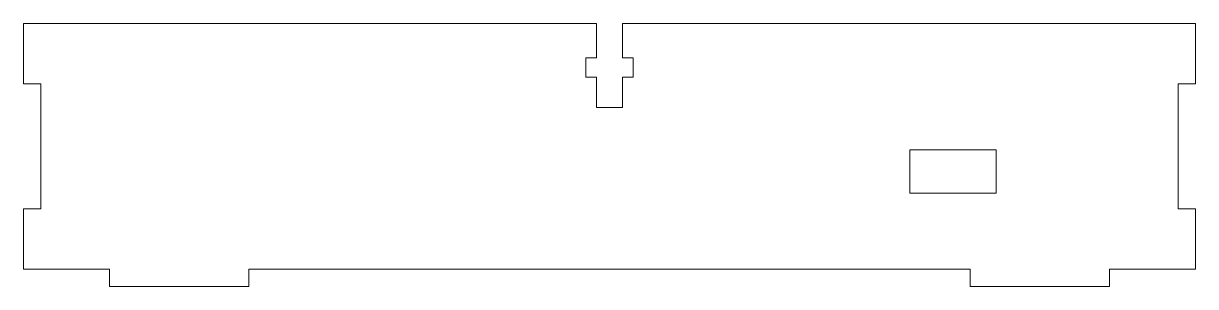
# Model space of a CAD drawing. Header units: millimetres. Extents: x -68 to 68, y -16 to 14.
import ezdxf

# ---------------------------------------------------------------- set-up
doc = ezdxf.new("R2010")
doc.units = ezdxf.units.MM

msp = doc.modelspace()

# ---------------------------------------------------------------- linework, layer by layer
at = {"color": 7, "linetype": 'Continuous', "lineweight": 15}
for p, q in [((-68, 7.25), (-68, 14.25)), ((-68, 14.25), (-1.5, 14.25)), ((-1.5, 10.25), (-1.5, 14.25)), ((1.5, 14.25), (68, 14.25)), ((1.5, 14.25), (1.5, 10.25)), ((68, 14.25), (68, 7.25)), ((-2.73, 10.25), (-1.5, 10.25)), ((-2.73, 8.02), (-2.73, 10.25)), ((1.5, 10.25), (2.73, 10.25)), ((2.73, 10.25), (2.73, 8.02)), ((-66, 7.25), (-68, 7.25)), ((-66, -7.25), (-66, 7.25)), ((-1.5, 8.02), (-2.73, 8.02)), ((-1.5, 4.52), (-1.5, 8.02)), ((1.5, 8.02), (1.5, 4.52)), ((2.73, 8.02), (1.5, 8.02)), ((68, 7.25), (66, 7.25)), ((66, 7.25), (66, -7.25)), ((1.5, 4.52), (-1.5, 4.52)), ((44.86, -0.42), (34.86, -0.42)), ((34.86, -0.42), (34.86, -5.42)), ((44.86, -5.42), (44.86, -0.42)), ((34.86, -5.42), (44.86, -5.42)), ((-68, -7.25), (-66, -7.25)), ((-68, -14.25), (-68, -7.25)), ((66, -7.25), (68, -7.25)), ((68, -7.25), (68, -14.25)), ((-58, -14.25), (-68, -14.25)), ((-58, -16.25), (-58, -14.25)), ((41.85, -14.25), (-41.85, -14.25)), ((-41.85, -14.25), (-41.85, -16.25)), ((41.85, -16.25), (41.85, -14.25)), ((68, -14.25), (58, -14.25)), ((58, -14.25), (58, -16.25)), ((-41.85, -16.25), (-58, -16.25)), ((58, -16.25), (41.85, -16.25))]:
    msp.add_line(p, q, dxfattribs=at)

doc.saveas('drawing.dxf')
